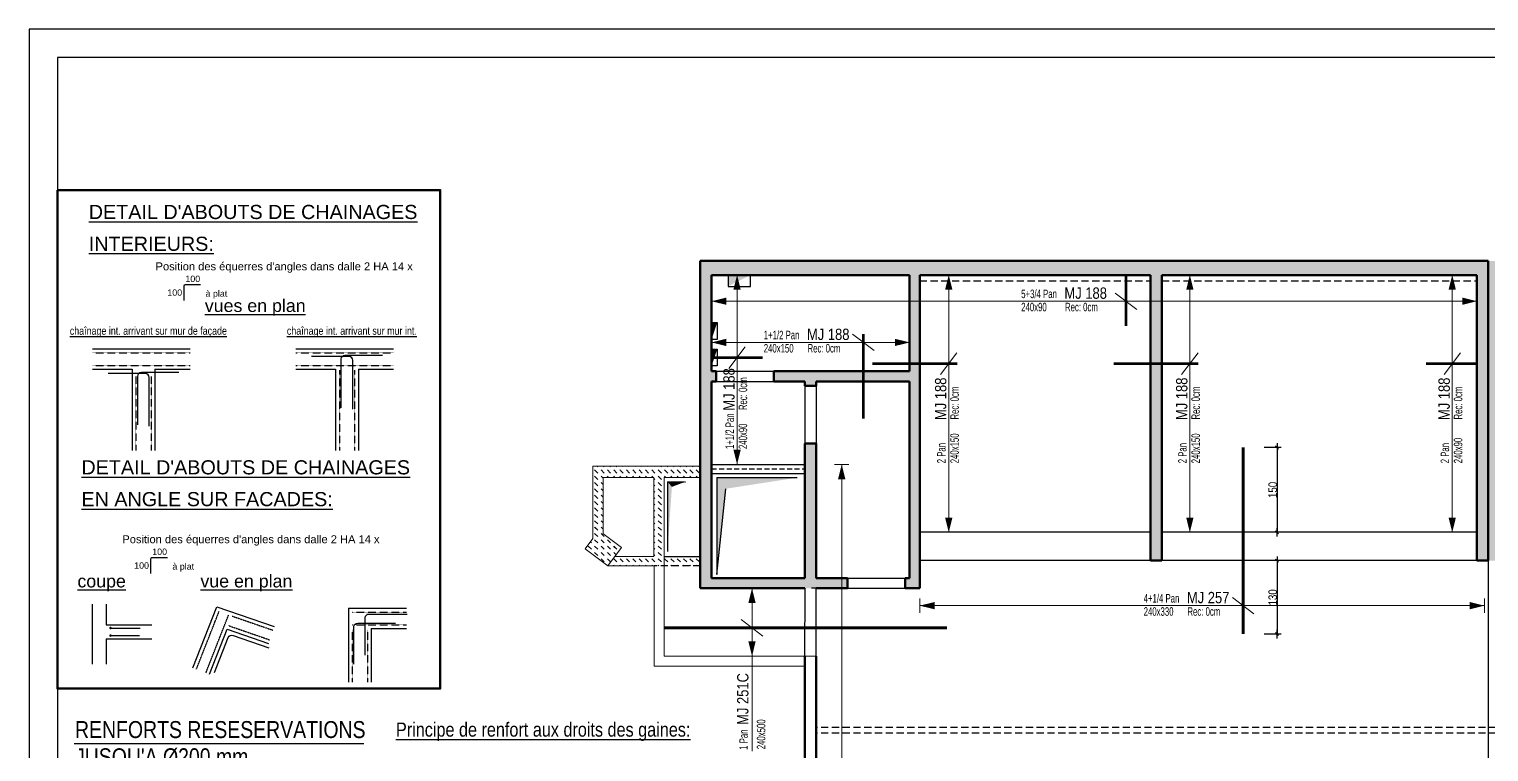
# Model space of a CAD drawing. Header units: millimetres. Extents: x 12821 to 19311, y -3644 to -409.
# Drawn here: x 12821 to 15401, y -1687 to -409 of the extents above; entities that cross this region are included whole.
import ezdxf
from ezdxf.enums import TextEntityAlignment as Align

# ---------------------------------------------------------------- set-up
doc = ezdxf.new("R2010")
doc.units = ezdxf.units.MM
doc.linetypes.add('CACHE', pattern=[9.525, 6.35, -3.175])
doc.linetypes.add('CACHEX2', pattern=[19.05, 12.7, -6.35])
for name, color, linetype in [('01-Cad  2', 1, 'Continuous'), ('01_arm', 50, 'Continuous'), ('01_ARMA_INF', 50, 'Continuous'), ('01_cote_gen', 4, 'Continuous'), ('01_linteaux', 2, 'Continuous'), ('01_murs_sup', 2, 'CACHEX2'), ('01_resv', 32, 'Continuous'), ('01_texte', 230, 'Continuous'), ('AA_COTES', 2, 'Continuous')]:
    doc.layers.add(name, color=color, linetype=linetype)
doc.layers.add('01_coupés', color=2, linetype='Continuous', lineweight=50)
doc.layers.add('01_murs_coup', color=5, linetype='Continuous', lineweight=60)
doc.styles.add('MATTE_TXT', font='arial.ttf')
doc.styles.add('michel-cote', font='ARIALN.TTF')
doc.styles.add('PATIO', font='ARIALN.TTF')
doc.styles.add('STYLE2', font='ARIALN.TTF')
doc.styles.add('stylemattecart', font='ARIALN.TTF')
doc.dimstyles.new('JB50', dxfattribs={"dimscale": 0.1, "dimtxt": 150, "dimasz": 15, "dimexe": 0.1, "dimexo": 0.1, "dimgap": 0.09, "dimtad": 1, "dimdec": 1, "dimdsep": 46, "dimtxsty": 'STYLE2', "dimblk1": 'BOND_G', "dimblk2": 'BOND_D', "dimsah": 1, "dimcen": 1.5, "dimdle": 0.01, "dimse1": 1, "dimse2": 1, "dimclrd": 4, "dimclre": 2, "dimclrt": 6, "dimazin": 2, "dimtfac": 2.333333, "dimtdec": 1, "dimtix": 1, "dimtmove": 2, "dimatfit": 3, "dimldrblk": 'BOND_G', "dimfxl": 1, "dimtolj": 1, "dimtzin": 0, "dimarcsym": 0})
pattern_1 = [(135, (849.534, 17697.7836), (-11.2253202, 9e-16), [7.9375, -7.9375])]

# ---------------------------------------------------------------- blocks, each defined once
blk = doc.blocks.new('BOND_G')
at = {"layer": 'AA_COTES', "color": 0}
for p, q in [((5, 0), (-5, 0)), ((1.8, 1.8), (-1.8, -1.8)), ((0, -5), (0, 15))]:
    blk.add_line(p, q, dxfattribs=at)
blk = doc.blocks.new('BOND_D')
at = {"layer": 'AA_COTES', "color": 0}
for p, q in [((5, 0), (-5, 0)), ((-1.8, -1.8), (1.8, 1.8)), ((0, 5), (0, -15))]:
    blk.add_line(p, q, dxfattribs=at)
blk = doc.blocks.new('*D1587')
at = {"layer": '01_cote_gen', "color": 4, "lineweight": -2, "transparency": 16777216}
blk.add_line((15026.8, -1150.7), (15026.8, -1297.7), dxfattribs=at)
at = {"layer": 'Defpoints', "color": 0, "transparency": 16777216}
for p in [(14966.8, -1149.2), (14966.8, -1299.2), (15026.8, -1299.2)]:
    blk.add_point(p, dxfattribs=at)
at = {"layer": '01_cote_gen', "color": 4, "lineweight": -2, "transparency": 16777216, "xscale": 1.5, "yscale": 1.5, "zscale": 1.5}
for name, p, rotation in [('BOND_G', (15026.8, -1149.2), 90), ('BOND_D', (15026.8, -1299.2), 270)]:
    blk.add_blockref(name, p, dxfattribs=dict(at, rotation=rotation))
at = {"layer": '01_cote_gen', "color": 6, "transparency": 16777216, "insert": (15019.2, -1224.2), "char_height": 15, "attachment_point": 5, "rotation": 90, "style": 'STYLE2'}
blk.add_mtext('\\A1;150', dxfattribs=at)
blk = doc.blocks.new('*D1588')
at = {"layer": '01_cote_gen', "color": 4, "lineweight": -2, "transparency": 16777216}
blk.add_line((15026.8, -1350.7), (15026.8, -1477.7), dxfattribs=at)
at = {"layer": 'Defpoints', "color": 0, "transparency": 16777216}
for p in [(14966.8, -1349.2), (14966.8, -1479.2), (15026.8, -1479.2)]:
    blk.add_point(p, dxfattribs=at)
at = {"layer": '01_cote_gen', "color": 4, "lineweight": -2, "transparency": 16777216, "xscale": 1.5, "yscale": 1.5, "zscale": 1.5}
for name, p, rotation in [('BOND_G', (15026.8, -1349.2), 90), ('BOND_D', (15026.8, -1479.2), 270)]:
    blk.add_blockref(name, p, dxfattribs=dict(at, rotation=rotation))
at = {"layer": '01_cote_gen', "color": 6, "transparency": 16777216, "insert": (15019.2, -1414.2), "char_height": 15, "attachment_point": 5, "rotation": 90, "style": 'STYLE2'}
blk.add_mtext('\\A1;130', dxfattribs=at)

msp = doc.modelspace()

# ---------------------------------------------------------------- hatches: boundary and pattern name
at = {"layer": '01_murs_sup'}
h = msp.add_hatch(dxfattribs=at)
h.set_pattern_fill('DASH', color=256, scale=2.5, angle=135)
h.set_pattern_definition([(135, (-2358.358, 22280.722), (-11.2253202, 9e-16), [7.9375, -7.9375])])
h.paths.add_polyline_path([(16601.06, -819.18), (15402.16, -819.18), (15402.16, -1349.18), (15422.16, -1349.18), (15422.16, -844.18), (15979.16, -844.18), (15979.16, -1349.18), (15999.16, -1349.18), (15999.16, -844.18), (16259.16, -844.18), (16259.16, -1349.18), (16279.16, -1349.18), (16279.16, -844.18), (16601.06, -844.18)])
h.paths.add_polyline_path([(16825.16, -819.18), (16691.06, -819.18), (16691.06, -844.18), (16805.16, -844.18), (16805.16, -2452.18), (16544.16, -2452.18), (16544.16, -1899.18), (16382.36, -1899.18), (16382.36, -1919.18), (16387.16, -1919.18), (16387.16, -2452.18), (16380.16, -2452.18), (16380.16, -2477.18), (16388.16, -2477.18), (16388.16, -2611.15), (16404.16, -2611.15), (16404.16, -2477.18), (16415.16, -2477.18), (16415.16, -2452.18), (16404.16, -2452.18), (16404.16, -1919.18), (16525.16, -1919.18), (16525.16, -2452.18), (16521.85, -2452.18), (16521.85, -2477.18), (16524.16, -2477.18), (16524.16, -2611.15), (16540.16, -2611.15), (16540.16, -2477.18), (16825.16, -2477.18)])
h.paths.add_polyline_path([(16267.16, -1919.18), (16279.16, -1919.18), (16279.16, -1899.18), (16249.16, -1899.18), (16249.16, -2452.18), (15999.16, -2452.18), (15999.16, -1949.18), (15979.16, -1949.18), (15979.16, -2452.18), (15422.16, -2452.18), (15422.16, -1949.18), (15402.16, -1949.18), (15402.16, -2477.18), (16272.16, -2477.18), (16272.16, -2452.18), (16267.16, -2452.18)])
h.paths.add_polyline_path([(14007.16, -844.18), (14007.16, -844.18), (14007.16, -1398.14), (14267.16, -1398.14), (14267.16, -1380.14), (14212.16, -1380.14), (14212.17, -1142.18), (14192.17, -1142.17), (14192.16, -1380.14), (14027.16, -1380.14), (14027.16, -1032.18), (14035.16, -1032.18), (14035.16, -1014.18), (14027.16, -1014.18), (14027.16, -844.18), (14377.16, -844.18), (14377.16, -1014.18), (14137.16, -1014.18), (14137.16, -1032.18), (14192.17, -1032.18), (14192.17, -1040.18), (14212.17, -1040.18), (14212.17, -1032.18), (14377.16, -1032.18), (14377.16, -1380.14), (14369.16, -1380.14), (14369.16, -1398.14), (14395.16, -1398.14), (14395.16, -844.18), (14803.16, -844.18), (14803.16, -1349.18), (14823.16, -1349.18), (14823.16, -844.18), (15380.16, -844.18), (15380.16, -1349.18), (15400.16, -1349.18), (15400.16, -819.18), (14007.16, -819.18)])
h = msp.add_hatch(dxfattribs=at)
h.set_pattern_fill('DASH', color=256, scale=2.5, angle=135)
h.set_pattern_definition(pattern_1)
h.paths.add_polyline_path([(13866.16, -1182.19), (13817.16, -1182.2), (13817.16, -1232.2), (13835.16, -1232.2), (13835.16, -1202.2), (13866.16, -1202.2)])
edge = h.paths.add_edge_path(flags=16)
edge.add_line((13855.5, -1182.19), (13826.16, -1182.2))
edge.add_line((13826.16, -1182.2), (13826.16, -1182.2))
edge.add_line((13826.16, -1182.2), (13857.16, -1182.2))
edge.add_arc((13855.94, -1395.06), 212.87, 89.67136, 90.11787)
edge = h.paths.add_edge_path(flags=17)
edge.add_line((13866.16, -1182.19), (13855.5, -1182.19))
edge.add_arc((13855.82, -460.34), 721.85, 269.97442, 270.10609)
edge.add_line((13857.16, -1182.19), (13866.16, -1182.19))
edge.add_line((13866.16, -1182.19), (13866.16, -1182.19))
h.paths.add_polyline_path([(13826.16, -1182.2), (13817.16, -1182.2), (13817.16, -1182.2), (13826.16, -1182.2)], flags=17)
h.paths.add_polyline_path([(13835.16, -1232.2), (13817.16, -1232.2), (13817.16, -1290.18), (13835.16, -1290.18)])
edge = h.paths.add_edge_path()
edge.add_line((13835.16, -1290.18), (13817.16, -1290.18))
edge.add_line((13817.16, -1290.18), (13817.16, -1300.51))
edge.add_arc((13826.16, -1330.18), 31, 73.12273, 106.87727, ccw=False)
edge.add_line((13835.16, -1300.51), (13835.16, -1290.18))
edge = h.paths.add_edge_path()
edge.add_line((13853.46, -1315.49), (13835.16, -1301.87))
edge.add_line((13835.16, -1301.87), (13835.16, -1300.51))
edge.add_arc((13826.16, -1330.18), 31, 73.12273, 106.87727)
edge.add_line((13817.16, -1300.51), (13817.16, -1310.31))
edge.add_line((13817.16, -1310.31), (13803.73, -1328.34))
edge.add_line((13803.73, -1328.34), (13806.2, -1330.17))
edge.add_line((13806.2, -1330.17), (13857.16, -1330.18))
edge.add_arc((13826.16, -1330.18), 31, 0.00281, 28.27501)
h.paths.add_polyline_path([(13817.16, -1281.32), (13817.16, -1250.09)], flags=17)
h = msp.add_hatch(dxfattribs=at)
h.set_pattern_fill('DASH', color=256, scale=2.5, angle=135)
h.set_pattern_definition(pattern_1)
h.paths.add_polyline_path([(13866.16, -1182.19), (13817.16, -1182.2), (13817.16, -1232.2), (13835.16, -1232.2), (13835.16, -1202.2), (13866.16, -1202.2)])
edge = h.paths.add_edge_path(flags=16)
edge.add_line((13855.5, -1182.19), (13826.16, -1182.2))
edge.add_line((13826.16, -1182.2), (13826.16, -1182.2))
edge.add_line((13826.16, -1182.2), (13857.16, -1182.2))
edge.add_arc((13855.94, -1395.06), 212.87, 89.67136, 90.11787)
edge = h.paths.add_edge_path(flags=17)
edge.add_line((13866.16, -1182.19), (13855.5, -1182.19))
edge.add_arc((13855.82, -460.34), 721.85, 269.97442, 270.10609)
edge.add_line((13857.16, -1182.19), (13866.16, -1182.19))
edge.add_line((13866.16, -1182.19), (13866.16, -1182.19))
h.paths.add_polyline_path([(13826.16, -1182.2), (13817.16, -1182.2), (13817.16, -1182.2), (13826.16, -1182.2)], flags=17)
h.paths.add_polyline_path([(13835.16, -1232.2), (13817.16, -1232.2), (13817.16, -1290.18), (13835.16, -1290.18)])
edge = h.paths.add_edge_path()
edge.add_line((13835.16, -1290.18), (13817.16, -1290.18))
edge.add_line((13817.16, -1290.18), (13817.16, -1300.51))
edge.add_arc((13826.16, -1330.18), 31, 73.12273, 106.87727, ccw=False)
edge.add_line((13835.16, -1300.51), (13835.16, -1290.18))
edge = h.paths.add_edge_path()
edge.add_line((13853.46, -1315.49), (13835.16, -1301.87))
edge.add_line((13835.16, -1301.87), (13835.16, -1300.51))
edge.add_arc((13826.16, -1330.18), 31, 73.12273, 106.87727)
edge.add_line((13817.16, -1300.51), (13817.16, -1310.31))
edge.add_line((13817.16, -1310.31), (13803.73, -1328.34))
edge.add_line((13803.73, -1328.34), (13806.2, -1330.17))
edge.add_line((13806.2, -1330.17), (13857.16, -1330.18))
edge.add_arc((13826.16, -1330.18), 31, 0.00281, 28.27501)
h.paths.add_polyline_path([(13817.16, -1281.32), (13817.16, -1250.09)], flags=17)
h = msp.add_hatch(dxfattribs=at)
h.set_pattern_fill('DASH', color=256, scale=2.5, angle=135)
h.set_pattern_definition(pattern_1)
h.paths.add_polyline_path([(13987.16, -1182.18), (13866.16, -1182.19), (13866.16, -1202.2), (13925.16, -1202.2), (13925.16, -1342.16), (13855.91, -1342.16), (13843.84, -1358.2), (13925.62, -1358.2), (13943.41, -1358.19), (13943.41, -1342.16), (13943.16, -1342.16), (13943.16, -1202.2), (13987.16, -1202.18)])
h.paths.add_polyline_path([(13987.16, -1342.14), (13943.41, -1342.16), (13943.41, -1358.19), (13987.16, -1358.18)])
h.paths.add_polyline_path([(14007.16, -1342.13), (13987.16, -1342.14), (13987.16, -1358.18), (14007.16, -1358.18)])
h.paths.add_polyline_path([(14007.16, -1182.18), (13987.16, -1182.18), (13987.16, -1202.18), (14007.16, -1202.18)])
h.paths.add_polyline_path([(13925.16, -1281.32), (13925.16, -1250.09)], flags=17)
h.paths.add_polyline_path([(13925.16, -1248.23), (13925.16, -1248.23), (13925.16, -1210.18), (13925.16, -1210.18)], flags=16)
h = msp.add_hatch(dxfattribs=at)
h.set_pattern_fill('DASH', color=256, scale=2.5, angle=135)
h.set_pattern_definition(pattern_1)
h.paths.add_polyline_path([(13987.16, -1182.18), (13866.16, -1182.19), (13866.16, -1202.2), (13925.16, -1202.2), (13925.16, -1342.16), (13855.91, -1342.16), (13843.84, -1358.2), (13925.62, -1358.2), (13943.41, -1358.19), (13943.41, -1342.16), (13943.16, -1342.16), (13943.16, -1202.2), (13987.16, -1202.18)])
h.paths.add_polyline_path([(13987.16, -1342.14), (13943.41, -1342.16), (13943.41, -1358.19), (13987.16, -1358.18)])
h.paths.add_polyline_path([(14007.16, -1342.13), (13987.16, -1342.14), (13987.16, -1358.18), (14007.16, -1358.18)])
h.paths.add_polyline_path([(14007.16, -1182.18), (13987.16, -1182.18), (13987.16, -1202.18), (14007.16, -1202.18)])
h.paths.add_polyline_path([(13925.16, -1281.32), (13925.16, -1250.09)], flags=17)
h.paths.add_polyline_path([(13925.16, -1248.23), (13925.16, -1248.23), (13925.16, -1210.18), (13925.16, -1210.18)], flags=16)
h = msp.add_hatch(dxfattribs=at)
h.set_pattern_fill('DASH', color=256, scale=2.5, angle=135)
h.set_pattern_definition(pattern_1)
h.paths.add_polyline_path([(13855.78, -1342.16), (13866.16, -1328.22), (13866.16, -1324.95), (13835.16, -1301.87), (13835.16, -1290.18), (13817.16, -1290.18), (13817.16, -1310.31), (13803.73, -1328.34), (13843.84, -1358.2), (13843.84, -1358.2)])
h = msp.add_hatch(dxfattribs=at)
h.set_pattern_fill('DASH', color=256, scale=2.5, angle=135)
h.set_pattern_definition(pattern_1)
h.paths.add_polyline_path([(13855.78, -1342.16), (13866.16, -1328.22), (13866.16, -1324.95), (13835.16, -1301.87), (13835.16, -1290.18), (13817.16, -1290.18), (13817.16, -1310.31), (13803.73, -1328.34), (13843.84, -1358.2), (13843.84, -1358.2)])

# ---------------------------------------------------------------- linework, layer by layer
at = {"layer": '01-Cad  2'}
for p, q in [((19310.7, -409.44), (12820.7, -409.44)), ((12820.7, -409.44), (12820.7, -2158.85)), ((19260.7, -459.44), (12870.7, -459.44)), ((12870.7, -459.44), (12870.7, -2158.85))]:
    msp.add_line(p, q, dxfattribs=at)
at = {"layer": '01_arm'}
for points in [[(13392.72, -1081.19), (13392.72, -995.01, 0.4026423), (13386.24, -988.26), (13319.96, -988.26)], [(13372.38, -1078.87), (13372.38, -992.68, -0.4026423), (13378.86, -985.93), (13445.14, -985.93)], [(13032.9, -1111.48), (13032.9, -1025.3, 0.4026423), (13026.42, -1018.55), (12960.14, -1018.55)], [(13012.56, -1109.16), (13012.56, -1022.97, -0.4026423), (13019.04, -1016.23), (13085.32, -1016.23)], [(13414.87, -1516.36), (13414.87, -1450.12, -0.4026423), (13421.62, -1443.64), (13488.64, -1443.64)], [(13394.82, -1532.39), (13394.82, -1466.16, -0.4026423), (13401.56, -1459.68), (13468.58, -1459.68)], [(13148.4, -1547.02), (13172.57, -1485.3, -0.4026423), (13181.07, -1481.38), (13244.39, -1503.33)]]:
    msp.add_lwpolyline(points, format="xyb", dxfattribs=at)
at = {"layer": '01_ARMA_INF', "linetype": 'CACHE', "lineweight": 0, "ltscale": 4, "const_width": 5, "flags": 128}
for points in [[(14759.72, -844.18), (14759.72, -934.18)], [(14295.34, -1098.18), (14295.34, -948.18)], [(14027.16, -990.26), (14117.16, -990.26)], [(14311.43, -1001.08), (14461.43, -1001.08)], [(14737.65, -1001.08), (14887.65, -1001.08)], [(15290.15, -1001.08), (15380.15, -1001.08)], [(14966.78, -1479.18), (14966.78, -1149.18)], [(13943.41, -1468.08), (14443.41, -1468.08)]]:
    msp.add_lwpolyline(points, dxfattribs=at)
at = {"layer": '01_coupés'}
msp.add_lwpolyline([(12870.7, -693.85), (13547.31, -693.85), (13547.31, -1575.49), (12870.7, -1575.49)], close=True, dxfattribs=at)
at = {"layer": '01_linteaux'}
for p, q in [((14035.16, -1014.18), (14137.16, -1014.18)), ((14035.16, -1032.18), (14137.16, -1032.18)), ((14192.17, -1040.18), (14192.17, -1142.17)), ((14212.17, -1040.18), (14212.17, -1142.18)), ((14027.16, -1179.14), (14192.17, -1179.14)), ((14027.16, -1195.14), (14192.17, -1195.14)), ((14036.18, -1202.44), (14178.61, -1202.44)), ((14803.15, -1299.17), (14395.22, -1299.17)), ((15380.15, -1299.18), (14823.16, -1299.18)), ((13943.16, -1342.16), (14007.16, -1342.13)), ((14803.09, -1348.93), (14395.22, -1349.17)), ((15380.15, -1349.18), (14823.16, -1349.18)), ((15400.15, -1349.18), (15400.16, -1949.18)), ((14267.16, -1380.14), (14369.16, -1380.14)), ((14192.17, -1518.14), (14192.55, -1398.14)), ((14212.17, -1518.14), (14212.17, -1398.25)), ((14267.16, -1398.14), (14369.16, -1398.14))]:
    msp.add_line(p, q, dxfattribs=at)
at = {"layer": '01_linteaux', "color": 253}
for p, q in [((13949.06, -1209.64), (13949.06, -1332.95)), ((14036.18, -1202.44), (14036.18, -1373.48)), ((14036.18, -1373.48), (14052.39, -1222.09))]:
    msp.add_line(p, q, dxfattribs=at)
at = {"layer": '01_linteaux', "linetype": 'CACHEX2', "ltscale": 0.7}
msp.add_line((14027.16, -1187.14), (14192.17, -1187.14), dxfattribs=at)
at = {"layer": '01_linteaux', "color": 253}
for points in [[(13949.06, -1332.95), (13949.06, -1209.64), (13956.98, -1218.77)], [(13956.98, -1218.77), (13949.06, -1209.64), (13981.05, -1209.64)], [(14036.18, -1202.44), (14178.61, -1202.44), (14052.39, -1222.09)], [(14036.18, -1373.48), (14036.18, -1202.44), (14052.39, -1222.09)]]:
    msp.add_solid(points, dxfattribs=at)
at = {"layer": '01_murs_coup'}
for p, q in [((14007.16, -819.18), (15400.15, -819.18)), ((14007.16, -1398.14), (14007.16, -819.18)), ((14007.16, -1398.14), (14007.16, -819.18)), ((14007.16, -819.18), (15400.15, -819.18)), ((15400.15, -1349.18), (15400.15, -819.18)), ((15400.15, -1349.18), (15400.15, -819.18)), ((14027.16, -844.18), (14377.16, -844.18)), ((14027.16, -1014.18), (14027.16, -844.18)), ((14027.16, -844.18), (14377.16, -844.18)), ((14377.16, -1014.18), (14377.16, -844.18)), ((14377.16, -1014.18), (14377.16, -844.18)), ((14395.16, -844.18), (14803.09, -844.18)), ((14395.16, -844.18), (14395.16, -1398.14)), ((14395.16, -844.18), (14803.09, -844.18)), ((14395.16, -844.18), (14395.16, -1398.14)), ((14803.09, -844.18), (14803.09, -1348.93)), ((14803.09, -844.18), (14803.09, -1348.93)), ((14823.16, -844.18), (14823.16, -1349.18)), ((14823.16, -844.18), (15380.15, -844.18)), ((14823.16, -844.18), (14823.16, -1349.18)), ((14823.16, -844.18), (15380.15, -844.18)), ((15380.15, -1349.18), (15380.15, -844.18)), ((15380.15, -1349.18), (15380.15, -844.18)), ((14035.16, -1014.18), (14027.16, -1014.18)), ((14035.16, -1014.18), (14027.16, -1014.18)), ((14027.16, -1014.18), (14035.16, -1014.18)), ((14027.16, -1014.18), (14035.16, -1014.18)), ((14027.16, -1014.18), (14035.16, -1014.18)), ((14027.16, -1032.18), (14035.16, -1032.18)), ((14027.16, -1032.18), (14035.16, -1032.18)), ((14027.16, -1032.18), (14035.16, -1032.18)), ((14027.16, -1032.18), (14035.16, -1032.18)), ((14027.16, -1380.14), (14027.16, -1032.18)), ((14035.16, -1032.18), (14027.16, -1032.18)), ((14035.16, -1032.18), (14035.16, -1014.18)), ((14035.16, -1032.18), (14035.16, -1014.18)), ((14035.16, -1032.18), (14035.16, -1014.18)), ((14035.16, -1014.18), (14035.16, -1032.18)), ((14137.16, -1014.18), (14377.16, -1014.18)), ((14137.16, -1014.18), (14377.16, -1014.18)), ((14137.16, -1032.18), (14137.16, -1014.18)), ((14137.16, -1014.18), (14377.16, -1014.18)), ((14137.16, -1014.18), (14377.16, -1014.18)), ((14137.16, -1032.18), (14137.16, -1014.18)), ((14137.16, -1032.18), (14192.17, -1032.18)), ((14137.16, -1032.18), (14192.17, -1032.18)), ((14192.17, -1040.18), (14192.17, -1032.18)), ((14192.17, -1040.18), (14192.17, -1032.18)), ((14212.17, -1032.18), (14377.16, -1032.18)), ((14212.17, -1040.18), (14212.17, -1032.18)), ((14212.17, -1032.18), (14377.16, -1032.18)), ((14212.17, -1040.18), (14212.17, -1032.18)), ((14377.16, -1380.14), (14377.16, -1032.18)), ((14377.16, -1380.14), (14377.16, -1032.18)), ((14377.16, -1380.14), (14377.16, -1032.18)), ((14377.16, -1380.14), (14377.16, -1032.18)), ((14192.17, -1040.18), (14212.17, -1040.18)), ((14192.17, -1040.18), (14212.17, -1040.18)), ((14212.17, -1142.18), (14192.17, -1142.17)), ((14192.17, -1380.14), (14192.17, -1142.17)), ((14212.17, -1142.18), (14192.17, -1142.17)), ((14192.17, -1380.14), (14192.17, -1142.17)), ((14212.17, -1380.14), (14212.17, -1142.18)), ((14212.17, -1380.14), (14212.17, -1142.18)), ((14803.09, -1348.93), (14823.16, -1349.18)), ((14803.09, -1348.93), (14823.16, -1349.18)), ((15400.15, -1349.18), (15380.15, -1349.18)), ((15400.15, -1349.18), (15380.15, -1349.18)), ((14027.16, -1380.14), (14192.17, -1380.14)), ((14027.16, -1380.14), (14192.17, -1380.14)), ((14212.17, -1380.14), (14267.16, -1380.14)), ((14212.17, -1380.14), (14267.16, -1380.14)), ((14267.16, -1398.14), (14267.16, -1380.14)), ((14267.16, -1398.14), (14267.16, -1380.14)), ((14369.16, -1380.14), (14377.16, -1380.14)), ((14369.16, -1380.14), (14377.16, -1380.14)), ((14369.16, -1398.14), (14369.16, -1380.14)), ((14369.16, -1380.14), (14377.16, -1380.14)), ((14369.16, -1380.14), (14377.16, -1380.14)), ((14369.16, -1398.14), (14369.16, -1380.14)), ((14007.16, -1398.14), (14192.17, -1398.14)), ((14007.16, -1398.14), (14192.17, -1398.14)), ((14212.17, -1398.14), (14267.16, -1398.14)), ((14212.17, -1398.14), (14267.16, -1398.14)), ((14212.17, -1398.14), (14267.16, -1398.14)), ((14212.17, -1398.14), (14267.16, -1398.14)), ((14369.16, -1398.14), (14395.16, -1398.14)), ((14369.16, -1398.14), (14395.16, -1398.14)), ((14369.16, -1398.14), (14395.16, -1398.14)), ((14369.16, -1398.14), (14395.16, -1398.14)), ((14192.16, -1819.16), (14192.17, -1518.14)), ((14192.16, -2452.14), (14192.17, -1518.14)), ((14212.16, -1839.16), (14212.17, -1518.14)), ((14212.16, -2452.18), (14212.17, -1518.14))]:
    msp.add_line(p, q, dxfattribs=at)
at = {"layer": '01_murs_coup', "linetype": 'Continuous', "lineweight": 5}
for p, q in [((14007.16, -1182.18), (14007.16, -844.18)), ((14007.16, -1182.18), (14007.16, -844.18)), ((14007.16, -1182.18), (13817.16, -1182.2)), ((13817.16, -1310.31), (13817.16, -1182.2)), ((13835.16, -1202.2), (13925.16, -1202.2)), ((13835.16, -1301.87), (13835.16, -1202.2)), ((13925.16, -1342.16), (13925.16, -1202.2)), ((13943.16, -1202.2), (14007.16, -1202.18)), ((13943.16, -1202.2), (14007.16, -1202.18)), ((14007.16, -1202.18), (13943.16, -1202.2)), ((13943.16, -1342.16), (13943.16, -1202.2)), ((14007.16, -1342.13), (14007.16, -1202.18)), ((14007.16, -1342.13), (14007.16, -1202.18)), ((13803.73, -1328.34), (13817.16, -1310.31)), ((13867.73, -1326.12), (13834.56, -1301.42)), ((13843.84, -1358.2), (13803.73, -1328.34)), ((13843.84, -1358.2), (13867.73, -1326.12)), ((13843.84, -1358.2), (13855.78, -1342.16)), ((13925.62, -1358.2), (13843.84, -1358.2)), ((13925.16, -1342.16), (13855.78, -1342.16)), ((13925.41, -1536.16), (13925.41, -1358.2)), ((13943.41, -1518.16), (13943.41, -1342.16)), ((14007.16, -1398.14), (14007.16, -1358.18)), ((14007.16, -1398.14), (14007.16, -1358.18)), ((14192.16, -1398.18), (14007.16, -1398.14)), ((13943.41, -1518.16), (14212.17, -1518.14)), ((14192.16, -1518.14), (14192.16, -1949.19)), ((14191.16, -1536.14), (13925.41, -1536.16))]:
    msp.add_line(p, q, dxfattribs=at)
at = {"layer": '01_murs_sup', "ltscale": 2}
for p, q in [((14017.57, -819.18), (15400.16, -819.18)), ((15400.16, -819.18), (15400.16, -1349.18)), ((15400.16, -819.18), (15400.16, -1349.18)), ((14007.16, -1398.14), (14007.16, -844.18)), ((14007.16, -1398.14), (14007.16, -844.18)), ((14377.16, -844.18), (14027.16, -844.18)), ((14027.16, -844.18), (14027.16, -1014.18)), ((14377.16, -844.18), (14027.16, -844.18)), ((14027.16, -844.18), (14027.16, -1014.18)), ((14377.16, -1014.18), (14377.16, -844.18)), ((14377.16, -1014.18), (14377.16, -844.18)), ((14803.16, -844.18), (14395.16, -844.18)), ((14395.16, -844.18), (14395.16, -1398.14)), ((14803.16, -844.18), (14395.16, -844.18)), ((14395.16, -844.18), (14395.16, -1398.14)), ((14803.16, -1349.18), (14803.16, -844.18)), ((14803.16, -1349.18), (14803.16, -844.18)), ((15380.16, -844.18), (14823.16, -844.18)), ((14823.16, -844.18), (14823.16, -1349.18)), ((15380.16, -844.18), (14823.16, -844.18)), ((14823.16, -844.18), (14823.16, -1349.18)), ((15380.16, -1349.18), (15380.16, -844.18)), ((15380.16, -1349.18), (15380.16, -844.18)), ((14035.16, -1014.18), (14027.16, -1014.18)), ((14035.16, -1014.18), (14027.16, -1014.18)), ((14027.16, -1032.18), (14027.16, -1380.14)), ((14035.16, -1032.18), (14027.16, -1032.18)), ((14027.16, -1032.18), (14027.16, -1380.14)), ((14035.16, -1032.18), (14027.16, -1032.18)), ((14035.16, -1032.18), (14035.16, -1014.18)), ((14035.16, -1032.18), (14035.16, -1014.18)), ((14035.16, -1032.18), (14035.16, -1014.18)), ((14035.16, -1032.18), (14035.16, -1014.18)), ((14035.16, -1032.18), (14035.16, -1014.18)), ((14035.16, -1032.18), (14035.16, -1014.18)), ((14137.16, -1014.18), (14137.16, -1032.18)), ((14137.16, -1014.18), (14377.16, -1014.18)), ((14137.16, -1014.18), (14137.16, -1032.18)), ((14137.16, -1032.18), (14137.16, -1014.18)), ((14137.16, -1014.18), (14137.16, -1032.18)), ((14137.16, -1014.18), (14377.16, -1014.18)), ((14137.16, -1014.18), (14137.16, -1032.18)), ((14137.16, -1032.18), (14137.16, -1014.18)), ((14137.16, -1032.18), (14192.17, -1032.18)), ((14192.17, -1032.18), (14137.16, -1032.18)), ((14137.16, -1032.18), (14192.17, -1032.18)), ((14192.17, -1032.18), (14137.16, -1032.18)), ((14192.17, -1040.18), (14192.17, -1032.18)), ((14192.17, -1040.18), (14192.17, -1032.18)), ((14192.17, -1040.18), (14192.17, -1032.18)), ((14192.17, -1040.18), (14192.17, -1032.18)), ((14212.17, -1040.18), (14212.17, -1032.18)), ((14377.16, -1032.18), (14212.17, -1032.18)), ((14212.17, -1040.18), (14212.17, -1032.18)), ((14212.17, -1040.18), (14212.17, -1032.18)), ((14377.16, -1032.18), (14212.17, -1032.18)), ((14212.17, -1040.18), (14212.17, -1032.18)), ((14377.16, -1380.14), (14377.16, -1032.18)), ((14377.16, -1380.14), (14377.16, -1032.18)), ((14192.17, -1040.18), (14212.17, -1040.18)), ((14192.17, -1040.18), (14212.17, -1040.18)), ((14192.17, -1040.18), (14212.17, -1040.18)), ((14192.17, -1040.18), (14212.17, -1040.18)), ((14192.17, -1040.18), (14212.17, -1040.18)), ((14192.17, -1040.18), (14212.17, -1040.18)), ((14192.16, -1380.14), (14192.17, -1142.17)), ((14192.16, -1380.14), (14192.17, -1142.17)), ((14212.17, -1142.18), (14192.17, -1142.17)), ((14212.17, -1142.18), (14192.17, -1142.17)), ((14212.17, -1142.18), (14212.16, -1380.14)), ((14212.17, -1142.18), (14212.16, -1380.14)), ((14803.09, -1348.93), (14823.16, -1349.18)), ((14803.09, -1348.93), (14823.16, -1349.18)), ((14823.16, -1349.18), (14803.16, -1349.18)), ((14823.16, -1349.18), (14803.16, -1349.18)), ((15400.16, -1349.18), (15380.16, -1349.18)), ((15400.16, -1349.18), (15380.16, -1349.18)), ((14027.16, -1380.14), (14192.16, -1380.14)), ((14027.16, -1380.14), (14192.16, -1380.14)), ((14212.16, -1380.14), (14267.16, -1380.14)), ((14212.16, -1380.14), (14267.16, -1380.14)), ((14267.16, -1398.14), (14267.16, -1380.14)), ((14267.16, -1398.14), (14267.16, -1380.14)), ((14267.16, -1398.14), (14267.16, -1380.14)), ((14267.16, -1398.14), (14267.16, -1380.14)), ((14267.16, -1398.14), (14267.16, -1380.14)), ((14267.16, -1398.14), (14267.16, -1380.14)), ((14267.16, -1398.14), (14267.16, -1380.14)), ((14267.16, -1398.14), (14267.16, -1380.14)), ((14267.16, -1398.14), (14267.16, -1380.14)), ((14267.16, -1398.14), (14267.16, -1380.14)), ((14369.16, -1380.14), (14377.16, -1380.14)), ((14369.16, -1398.14), (14369.16, -1380.14)), ((14369.16, -1380.14), (14377.16, -1380.14)), ((14369.16, -1398.14), (14369.16, -1380.14)), ((14369.16, -1398.14), (14369.16, -1380.14)), ((14369.16, -1380.14), (14377.16, -1380.14)), ((14369.16, -1398.14), (14369.16, -1380.14)), ((14369.16, -1380.14), (14377.16, -1380.14)), ((14369.16, -1398.14), (14369.16, -1380.14)), ((14369.16, -1398.14), (14369.16, -1380.14)), ((14267.16, -1398.14), (14007.16, -1398.14)), ((14267.16, -1398.14), (14007.16, -1398.14)), ((14369.16, -1398.14), (14395.16, -1398.14)), ((14395.16, -1398.14), (14369.16, -1398.14)), ((14369.16, -1398.14), (14395.16, -1398.14)), ((14395.16, -1398.14), (14369.16, -1398.14))]:
    msp.add_line(p, q, dxfattribs=at)
at = {"layer": '01_murs_sup'}
for p, q in [((15400.08, -819.18), (15400.08, -844.56)), ((15400.08, -819.18), (15400.08, -844.56)), ((14395.16, -854.18), (14803.09, -854.18)), ((14395.16, -854.18), (14803.09, -854.18)), ((14823.16, -854.42), (15380.15, -854.18)), ((14823.16, -854.42), (15380.15, -854.18)), ((14007.16, -1358.18), (13925.62, -1358.2)), ((14007.16, -1358.18), (13925.62, -1358.2)), ((16805.16, -1644.19), (14212.16, -1644.17)), ((16805.16, -1644.19), (14212.16, -1644.17)), ((16805.16, -1654.19), (14212.16, -1654.17)), ((16805.16, -1654.19), (14212.16, -1654.17))]:
    msp.add_line(p, q, dxfattribs=at)
at = {"layer": '01_murs_sup', "ltscale": 0.1}
msp.add_line((13949.06, -1209.64), (13981.05, -1209.64), dxfattribs=at)
at = {"layer": '01_resv', "lineweight": 25}
for points in [[(14096.12, -844.18), (14056.14, -844.18), (14056.14, -864.2), (14096.12, -864.2)], [(14027.16, -928.14), (14037.13, -928.14), (14037.13, -958.12), (14027.16, -958.12)], [(14027.16, -975.08), (14037.23, -975.08), (14037.23, -1005.06), (14027.16, -1005.06)]]:
    msp.add_lwpolyline(points, close=True, dxfattribs=at)
at = {"layer": '01_resv'}
msp.add_solid([(14056.14, -864.2), (14056.15, -844.18), (14095.85, -844.18)], dxfattribs=at)
at = {"layer": '01_resv', "lineweight": 25}
for points in [[(14027.16, -958.12), (14027.16, -928.14), (14037.13, -928.14)], [(14027.16, -1005.06), (14027.16, -975.16), (14037.23, -975.08)]]:
    msp.add_solid(points, dxfattribs=at)
at = {"layer": '01_texte', "linetype": 'Continuous', "lineweight": 0}
for p, q in [((14059.68, -844.18), (14084.64, -844.18)), ((14072.16, -1179.14), (14072.16, -844.18)), ((14433.91, -844.18), (14458.87, -844.18)), ((14446.39, -1299.17), (14446.39, -844.18)), ((14860.14, -844.18), (14885.1, -844.18)), ((14872.62, -1299.17), (14872.62, -844.18)), ((15324.03, -844.18), (15348.99, -844.18)), ((15336.51, -1299.17), (15336.51, -844.18)), ((14740.69, -876), (14778.76, -905.01)), ((14027.16, -878.02), (14027.16, -902.98)), ((14027.16, -890.5), (15380.16, -890.5)), ((15380.16, -878.02), (15380.16, -902.98)), ((14027.16, -950.88), (14027.16, -975.84)), ((14276.31, -948.86), (14314.38, -977.87)), ((14377.16, -950.88), (14377.16, -975.84)), ((14027.16, -963.36), (14377.16, -963.36)), ((14057.66, -1009.29), (14086.67, -971.22)), ((14431.89, -1020.12), (14460.9, -982.04)), ((14858.11, -1020.12), (14887.12, -982.04)), ((15322.01, -1020.12), (15351.02, -982.04)), ((14059.68, -1179.14), (14084.64, -1179.14)), ((14244.68, -1179.14), (14269.64, -1179.14)), ((14257.16, -2452.18), (14257.16, -1179.14)), ((14433.91, -1299.17), (14458.87, -1299.17)), ((14860.14, -1299.17), (14885.1, -1299.17)), ((15324.03, -1299.17), (15348.99, -1299.17)), ((14086.11, -1398.14), (14111.07, -1398.14)), ((14098.59, -1685.97), (14098.59, -1398.14)), ((14395.16, -1416.4), (14395.16, -1441.37)), ((14947.96, -1414.38), (14986.03, -1443.39)), ((15393.35, -1416.4), (15393.35, -1441.37)), ((14395.16, -1428.88), (15393.35, -1428.88)), ((14079.55, -1453.58), (14117.62, -1482.59)), ((14086.11, -1518.15), (14111.07, -1518.15))]:
    msp.add_line(p, q, dxfattribs=at)
at = {"layer": '01_texte'}
for p, q in [((12932.41, -974.8), (13105.02, -974.8)), ((13292.23, -974.8), (13464.84, -974.8)), ((12932.41, -1010.8), (13002.48, -1010.8)), ((13002.48, -1010.8), (13002.48, -1154.21)), ((13042.98, -1010.8), (13105.02, -1010.8)), ((13042.98, -1010.8), (13042.98, -1154.21)), ((13292.23, -1010.8), (13362.3, -1010.8)), ((13362.3, -1010.8), (13362.3, -1154.21)), ((13402.8, -1010.8), (13464.84, -1010.8)), ((13402.8, -1010.8), (13402.8, -1154.21)), ((12932.27, -1426.43), (12932.27, -1532.21)), ((12956.52, -1426.43), (12956.52, -1462.79)), ((13110.08, -1538.78), (13152.39, -1430.78)), ((13152.39, -1430.78), (13253.93, -1465.91)), ((13385.04, -1433.55), (13487.58, -1433.55)), ((13385.04, -1433.55), (13385.04, -1564.28)), ((12956.52, -1462.79), (13037.37, -1462.79)), ((12964.46, -1468.39), (13016.63, -1468.39)), ((13139.41, -1550.27), (13170.68, -1470.44)), ((13170.68, -1470.44), (13243.63, -1495.68)), ((13425.54, -1469.55), (13487.58, -1469.55)), ((13425.54, -1469.55), (13425.54, -1564.28)), ((12956.52, -1487.4), (13037.37, -1487.4)), ((12956.52, -1487.4), (12956.52, -1532.21)), ((12964.46, -1481.8), (13015.73, -1481.8))]:
    msp.add_line(p, q, dxfattribs=at)
at = {"layer": '01_texte', "linetype": 'CACHE', "ltscale": 0.03}
for p, q in [((12932.41, -981.55), (13105.02, -981.55)), ((12932.41, -1004.05), (13105.02, -1004.05)), ((13292.23, -981.55), (13464.84, -981.55)), ((13292.23, -1004.05), (13464.84, -1004.05)), ((13009.23, -1023.62), (13009.23, -1154.21)), ((13036.23, -1023.62), (13036.23, -1154.21)), ((13369.05, -1012.64), (13369.05, -1154.21)), ((13396.05, -1012.64), (13396.05, -1154.21)), ((13116.36, -1541.25), (13156.31, -1439.28)), ((13391.79, -1440.3), (13487.58, -1440.3)), ((13133.12, -1547.81), (13173.33, -1445.17)), ((13173.14, -1464.15), (13245.83, -1489.3)), ((13179.71, -1447.37), (13251.72, -1472.29)), ((13391.79, -1462.8), (13487.58, -1462.8)), ((13391.79, -1471.39), (13391.79, -1564.28)), ((13418.79, -1471.39), (13418.79, -1564.28))]:
    msp.add_line(p, q, dxfattribs=at)
at = {"layer": '01_texte', "ltscale": 30}
msp.add_line((12900.06, -1672.56), (13412.33, -1672.56), dxfattribs=at)
at = {"layer": '01_texte'}
for points in [[(13123.63, -861.72), (13096.23, -861.72, 0.4142136), (13093.98, -863.97), (13093.98, -889.51)], [(13065.02, -1344.29), (13037.62, -1344.29, 0.4142136), (13035.37, -1346.54), (13035.37, -1372.08)]]:
    msp.add_lwpolyline(points, format="xyb", dxfattribs=at)
at = {"layer": '01_texte', "const_width": 2.25}
for points in [[(12963.33, -1468.39, 1), (12965.58, -1468.39, 1)], [(12963.33, -1481.8, -1), (12965.58, -1481.8, -1)]]:
    msp.add_lwpolyline(points, format="xyb", close=True, dxfattribs=at)
at = {"layer": '01_texte', "linetype": 'Continuous', "lineweight": 0}
for points in [[(14072.16, -844.18), (14065.7, -870.27), (14072.16, -870.27)], [(14072.16, -844.18), (14078.62, -870.27), (14072.16, -870.27)], [(14446.39, -844.18), (14439.93, -870.27), (14446.39, -870.27)], [(14446.39, -844.18), (14452.85, -870.27), (14446.39, -870.27)], [(14872.62, -844.18), (14866.16, -870.27), (14872.62, -870.27)], [(14872.62, -844.18), (14879.08, -870.27), (14872.62, -870.27)], [(15336.51, -844.18), (15330.05, -870.27), (15336.51, -870.27)], [(15336.51, -844.18), (15342.97, -870.27), (15336.51, -870.27)], [(14027.16, -890.5), (14053.26, -884.04), (14053.26, -890.5)], [(14027.16, -890.5), (14053.26, -896.96), (14053.26, -890.5)], [(15380.16, -890.5), (15354.07, -884.04), (15354.07, -890.5)], [(15380.16, -890.5), (15354.07, -896.96), (15354.07, -890.5)], [(14027.16, -963.36), (14053.26, -956.9), (14053.26, -963.36)], [(14027.16, -963.36), (14053.26, -969.82), (14053.26, -963.36)], [(14377.16, -963.36), (14351.07, -956.9), (14351.07, -963.36)], [(14377.16, -963.36), (14351.07, -969.82), (14351.07, -963.36)], [(14072.16, -1179.14), (14065.7, -1153.04), (14072.16, -1153.04)], [(14072.16, -1179.14), (14078.62, -1153.04), (14072.16, -1153.04)], [(14257.16, -1179.14), (14250.7, -1205.23), (14257.16, -1205.23)], [(14257.16, -1179.14), (14263.62, -1205.23), (14257.16, -1205.23)], [(14446.39, -1299.17), (14439.93, -1273.08), (14446.39, -1273.08)], [(14446.39, -1299.17), (14452.85, -1273.08), (14446.39, -1273.08)], [(14872.62, -1299.17), (14866.16, -1273.08), (14872.62, -1273.08)], [(14872.62, -1299.17), (14879.08, -1273.08), (14872.62, -1273.08)], [(15336.51, -1299.17), (15330.05, -1273.08), (15336.51, -1273.08)], [(15336.51, -1299.17), (15342.97, -1273.08), (15336.51, -1273.08)], [(14098.59, -1398.14), (14092.13, -1424.23), (14098.59, -1424.23)], [(14098.59, -1398.14), (14105.05, -1424.23), (14098.59, -1424.23)], [(14395.16, -1428.88), (14421.26, -1422.42), (14421.26, -1428.88)], [(14395.16, -1428.88), (14421.26, -1435.34), (14421.26, -1428.88)], [(15393.35, -1428.88), (15367.25, -1422.42), (15367.25, -1428.88)], [(15393.35, -1428.88), (15367.25, -1435.34), (15367.25, -1428.88)], [(14098.59, -1518.15), (14092.13, -1492.05), (14098.59, -1492.05)], [(14098.59, -1518.15), (14105.05, -1492.05), (14098.59, -1492.05)]]:
    msp.add_solid(points, dxfattribs=at)

# ---------------------------------------------------------------- texts
at = {"layer": '01_texte', "style": 'MATTE_TXT'}
for s, height, p in [("%%UDETAIL D'ABOUTS DE CHAINAGES", 25, (12926.02, -745.16)), ('%%UINTERIEURS:', 25, (12926.02, -801.41)), ('à plat', 11.25, (13132.46, -882.57)), ('%%Uvues en plan', 22.5, (13131.22, -909.52)), ("%%UDETAIL D'ABOUTS DE CHAINAGES", 25, (12913.02, -1196.73)), ('%%UEN ANGLE SUR FACADES:', 25, (12913.02, -1252.98)), ('à plat', 11.25, (13073.85, -1365.14)), ('%%ucoupe', 22.5, (12905.99, -1396.65)), ('%%uvue en plan', 22.5, (13123.45, -1396.65))]:
    msp.add_text(s, height=height, dxfattribs=at).set_placement(p)
for p in [(13109.93, -856.53), (13051.32, -1339.1)]:
    msp.add_text('100', height=11.25, dxfattribs=at).set_placement(p, align=Align.CENTER)
for p in [(13091.09, -880.92), (13032.48, -1363.5)]:
    msp.add_text('100', height=11.25, dxfattribs=at).set_placement(p, align=Align.RIGHT)
at = {"layer": '01_texte', "ltscale": 5, "style": 'PATIO', "width": 0.8}
for s, p in [('5+3/4 Pan', (14574.49, -884.97)), ('240x90', (14574.49, -908.3)), ('Rec: 0cm', (14651.89, -908.3)), ('1+1/2 Pan', (14119.33, -957.83)), ('240x150', (14119.33, -981.16)), ('Rec: 0cm', (14196.73, -981.16)), ('4+1/4 Pan', (14790.98, -1423.35)), ('240x330', (14790.98, -1446.69)), ('Rec: 0cm', (14868.38, -1446.69))]:
    msp.add_text(s, height=15, dxfattribs=at).set_placement(p)
at = {"layer": '01_texte', "ltscale": 5, "style": 'PATIO'}
for s, p in [('MJ 188', (14650.89, -886.18)), ('MJ 188', (14195.73, -959.04)), ('MJ 257', (14867.38, -1424.56))]:
    msp.add_text(s, height=20, dxfattribs=at).set_placement(p)
at = {"layer": '01_texte', "style": 'MATTE_TXT', "width": 0.8}
for s, p in [('%%Uchaînage int. arrivant sur mur de façade', (12892.49, -949.83)), ('%%Uchaînage int. arrivant sur mur int.', (13276.29, -949.83))]:
    msp.add_text(s, height=14.0625, dxfattribs=at).set_placement(p)
at = {"layer": '01_texte', "ltscale": 5, "style": 'PATIO'}
for s, p in [('MJ 188', (14067.84, -1084.11)), ('MJ 188', (14442.07, -1100.69)), ('MJ 188', (14868.29, -1100.69)), ('MJ 188', (15332.19, -1100.69)), ('MJ 251C', (14092.24, -1639.73))]:
    msp.add_text(s, height=20, rotation=90, dxfattribs=at).set_placement(p)
at = {"layer": '01_texte', "ltscale": 5, "style": 'PATIO', "width": 0.8}
for s, p in [('Rec: 0cm', (14089.96, -1083.11)), ('Rec: 0cm', (14464.2, -1099.69)), ('Rec: 0cm', (14890.42, -1099.69)), ('Rec: 0cm', (15354.31, -1099.69)), ('1+1/2 Pan', (14066.63, -1151.9)), ('240x90', (14089.96, -1151.9)), ('240x150', (14464.2, -1177.09)), ('240x150', (14890.42, -1177.09)), ('240x90', (15354.31, -1177.09)), ('2 Pan', (14440.86, -1177.09)), ('2 Pan', (14867.08, -1177.09)), ('2 Pan', (15330.98, -1177.09)), ('1 Pan', (14091.03, -1683.82)), ('240x500', (14122.13, -1682.77))]:
    msp.add_text(s, height=15, rotation=90, dxfattribs=at).set_placement(p)
at = {"layer": '01_texte', "ltscale": 30, "style": 'michel-cote'}
for s, p in [('RENFORTS RESESERVATIONS ', (12901.75, -1662.97)), ("JUSQU'A %%C200 mm", (12901.75, -1711.13))]:
    msp.add_text(s, height=30, dxfattribs=at).set_placement(p)
at = {"layer": '01_texte', "attachment_point": 1}
for s, insert, char_height, width, style in [("Position des équerres d'angles dans dalle 2 HA 14 x ", (13044.09, -821.82), 14.0625, 455.6598, 'MATTE_TXT'), ("Position des équerres d'angles dans dalle 2 HA 14 x ", (12985.36, -1304.39), 14.0625, 444.6509, 'MATTE_TXT'), ('{\\LPrincipe de renfort aux droits des gaines:}', (13469.1, -1635.51), 25, 531.7941, 'stylemattecart')]:
    msp.add_mtext(s, dxfattribs=dict(at, insert=insert, char_height=char_height, width=width, style=style))

# ---------------------------------------------------------------- dimensions: what is measured, and where the dimension line sits
at = {"layer": '01_cote_gen'}
for base, p1, p2, picture, middle in [((15026.82, -1299.18), (14966.78, -1149.18), (14966.78, -1299.18), '*D1587', (15019.16, -1224.18)), ((15026.82, -1479.18), (14966.78, -1349.18), (14966.78, -1479.18), '*D1588', (15019.16, -1414.18))]:
    dim = msp.add_linear_dim(base=base, p1=p1, p2=p2, angle=90, dimstyle='JB50', dxfattribs=at)
    dim.commit()
    dim.dimension.update_dxf_attribs({"geometry": picture, "text_midpoint": middle})

doc.saveas('drawing.dxf')
